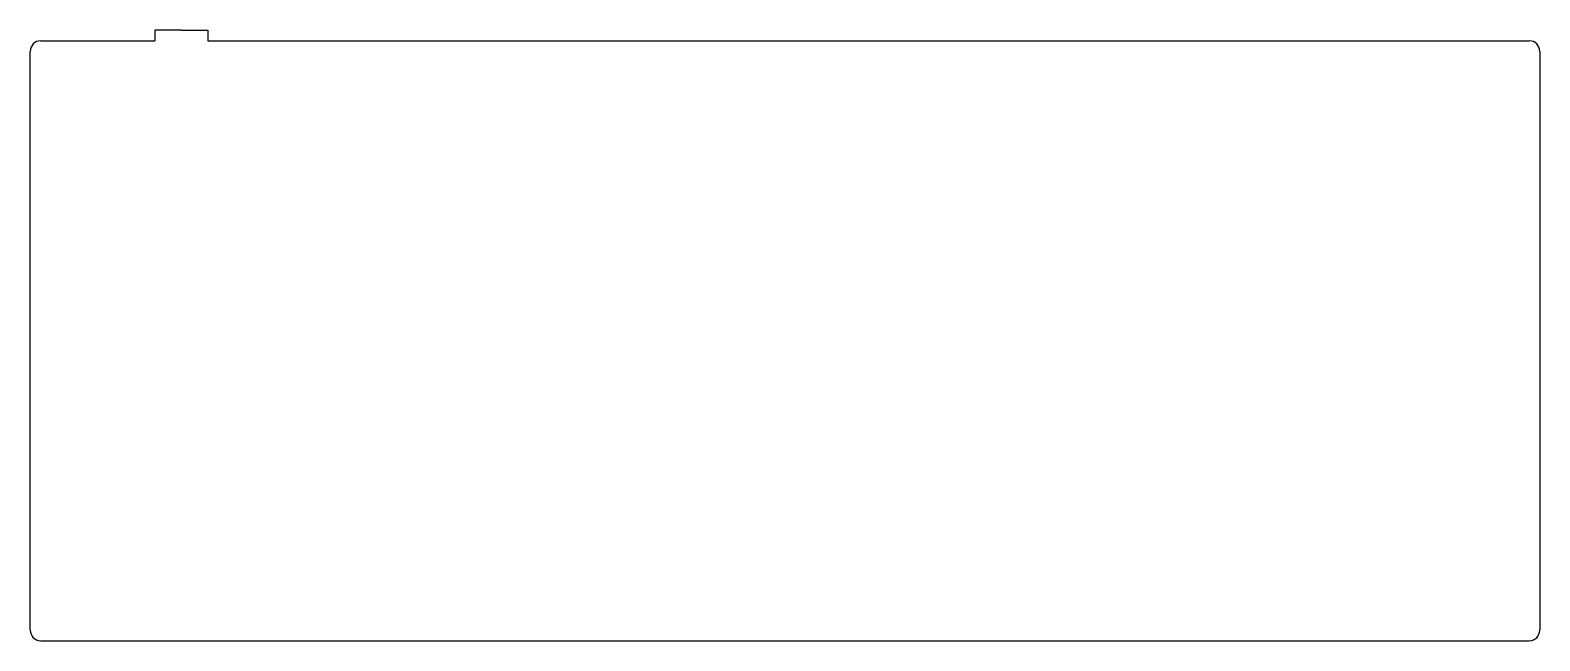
# Model space of a CAD drawing. Extents: x 10 to 295, y 10 to 125.
import ezdxf

# ---------------------------------------------------------------- set-up
doc = ezdxf.new("R2010")
doc.units = 0
doc.header["$MEASUREMENT"] = 0

msp = doc.modelspace()

# ---------------------------------------------------------------- linework, layer by layer
at = {"linetype": 'Continuous'}
for p, q in [((11.525, 123.3), (33.100025, 123.3)), ((38.100025, 125.3), (33.100025, 125.3)), ((33.100025, 125.3), (33.100025, 123.3)), ((38.100025, 125.3), (43.100025, 125.3)), ((43.100025, 125.3), (43.100025, 123.3)), ((43.100025, 123.3), (292.75035, 123.3)), ((9.525, 114.3), (9.525, 121.3)), ((294.75035, 121.3), (294.75035, 12.04984)), ((9.525, 12.04984), (9.525, 114.3)), ((11.525, 10.04984), (292.75035, 10.04984))]:
    msp.add_line(p, q, dxfattribs=at)
for centre, start, end in [((11.525, 121.3), 90, 180), ((292.75035, 121.3), 0, 90), ((11.525, 12.04984), 180, 270), ((292.75035, 12.04984), 270, 0)]:
    msp.add_arc(centre, 2, start, end, dxfattribs=at)

doc.saveas('drawing.dxf')
